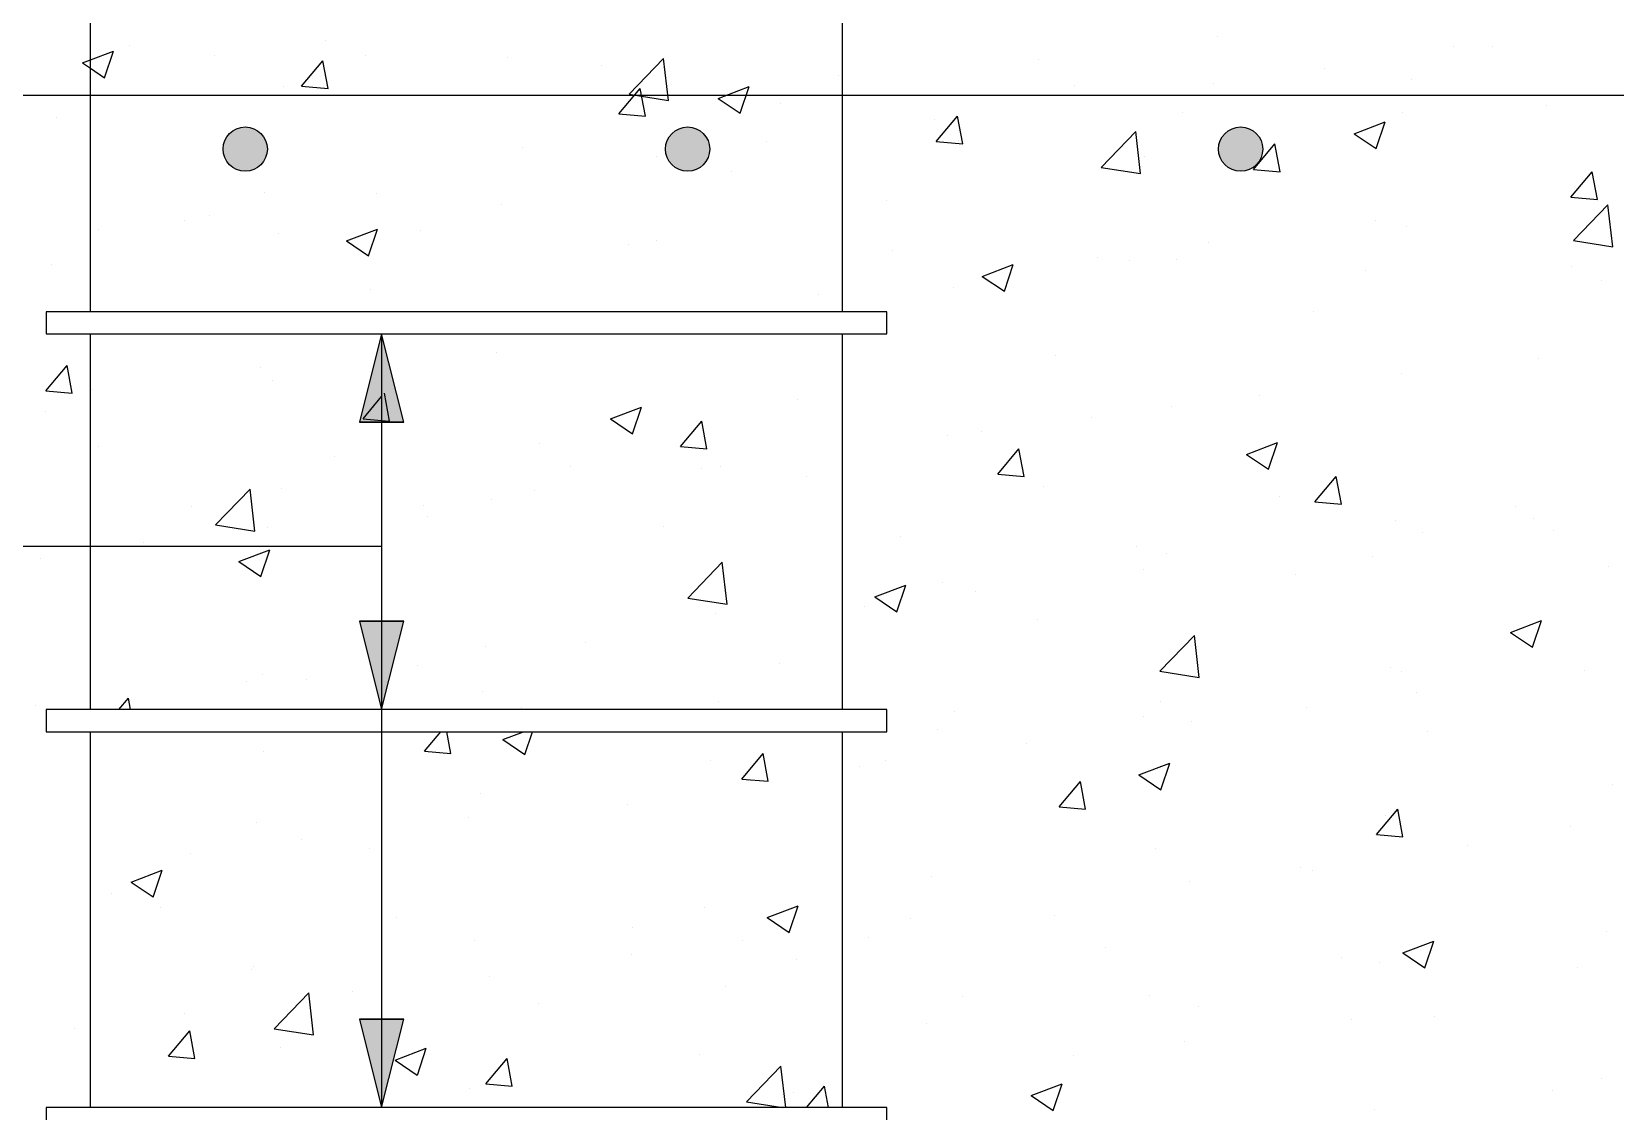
# Model space of a CAD drawing. Header units: millimetres. Extents: x 2071 to 2712, y 1262 to 1380.
# Drawn here: x 2228.822 to 2232.401, y 1360.471 to 1362.913 of the extents above; entities that cross this region are included whole.
import ezdxf

# ---------------------------------------------------------------- set-up
doc = ezdxf.new("R2010")
doc.units = ezdxf.units.MM
doc.layers.add('.pormenores', color=8, linetype='Continuous')

msp = doc.modelspace()

# ---------------------------------------------------------------- hatches: boundary and pattern name
at = {"layer": '.pormenores'}
h = msp.add_hatch(color=8, dxfattribs=at)
edge = h.paths.add_edge_path()
edge.add_arc((2229.30453, 1362.64777), 0.05, 0, 360)
h = msp.add_hatch(color=8, dxfattribs=at)
edge = h.paths.add_edge_path()
edge.add_arc((2230.30453, 1362.64777), 0.05, 0, 360)
h = msp.add_hatch(color=8, dxfattribs=at)
edge = h.paths.add_edge_path()
edge.add_arc((2231.55453, 1362.64777), 0.05, 0, 360)
for points in [[(2229.66285, 1362.02978), (2229.61285, 1362.22978), (2229.56285, 1362.02978)], [(2229.56285, 1361.57978), (2229.61285, 1361.37978), (2229.66285, 1361.57978)], [(2229.56285, 1360.67978), (2229.61285, 1360.47978), (2229.66285, 1360.67978)]]:
    msp.add_hatch(color=8, dxfattribs=at).paths.add_polyline_path(points)

# ---------------------------------------------------------------- linework, layer by layer
at = {"layer": '.pormenores', "color": 8}
for p, q in [((2228.95453, 1362.27978), (2228.95453, 1363.07978)), ((2230.65453, 1362.27978), (2230.65453, 1363.07978)), ((2229.04319, 1362.88167), (2229.04319, 1362.88167)), ((2229.48612, 1362.89234), (2229.48612, 1362.89234)), ((2231.50146, 1362.90322), (2231.50146, 1362.90322)), ((2232.03528, 1362.88066), (2232.03528, 1362.88066)), ((2232.12302, 1362.87971), (2232.12302, 1362.87971)), ((2228.93659, 1362.84248), (2228.95453, 1362.84936)), ((2228.93659, 1362.84248), (2228.95453, 1362.83037)), ((2228.95453, 1362.84936), (2229.0066, 1362.86935)), ((2228.98633, 1362.80892), (2229.00661, 1362.86935)), ((2229.23578, 1362.85938), (2229.23578, 1362.85938)), ((2229.43201, 1362.79), (2229.48022, 1362.84745)), ((2229.49178, 1362.78477), (2229.48022, 1362.84745)), ((2229.57701, 1362.85911), (2229.57701, 1362.85911)), ((2229.89661, 1362.8541), (2229.89661, 1362.8541)), ((2230.17225, 1362.77165), (2230.25014, 1362.85283)), ((2230.26119, 1362.75785), (2230.25015, 1362.85282)), ((2231.0981, 1362.85081), (2231.0981, 1362.85081)), ((2228.95453, 1362.83037), (2228.98633, 1362.80892)), ((2230.11084, 1362.83656), (2230.11084, 1362.83656)), ((2230.64466, 1362.814), (2230.64466, 1362.814)), ((2231.74429, 1362.82985), (2231.74429, 1362.82985)), ((2231.94177, 1362.80559), (2231.94177, 1362.80559)), ((2235.09712, 1362.76889), (2224.51285, 1362.76889)), ((2229.39151, 1362.79008), (2229.39151, 1362.79008)), ((2229.43201, 1362.79), (2229.49178, 1362.78477)), ((2230.14927, 1362.72725), (2230.19748, 1362.7847)), ((2230.17225, 1362.77165), (2230.26119, 1362.75786)), ((2230.20904, 1362.72201), (2230.19748, 1362.7847)), ((2230.37372, 1362.76239), (2230.44373, 1362.78927)), ((2230.42346, 1362.72883), (2230.44374, 1362.78926)), ((2231.17848, 1362.79145), (2231.17848, 1362.79145)), ((2231.49395, 1362.7969), (2231.49395, 1362.7969)), ((2231.7123, 1362.76889), (2231.7123, 1362.76889)), ((2230.37372, 1362.76239), (2230.42346, 1362.72884)), ((2230.51491, 1362.7507), (2230.51491, 1362.7507)), ((2231.42238, 1362.73061), (2231.42238, 1362.73061)), ((2231.9209, 1362.73135), (2231.9209, 1362.73135)), ((2232.24613, 1362.74634), (2232.24613, 1362.74634)), ((2228.87807, 1362.71967), (2228.87807, 1362.71967)), ((2230.14927, 1362.72725), (2230.20904, 1362.72202)), ((2230.8624, 1362.71375), (2230.8624, 1362.71375)), ((2230.86653, 1362.6645), (2230.91474, 1362.72195)), ((2230.9263, 1362.65926), (2230.91474, 1362.72194)), ((2231.81085, 1362.6823), (2231.88086, 1362.70918)), ((2231.86059, 1362.64874), (2231.88087, 1362.70917)), ((2230.48367, 1362.66389), (2230.48367, 1362.66389)), ((2230.86653, 1362.6645), (2230.9263, 1362.65927)), ((2230.91728, 1362.66659), (2230.91728, 1362.66659)), ((2231.23949, 1362.60613), (2231.31738, 1362.68731)), ((2231.32844, 1362.59233), (2231.31739, 1362.6873)), ((2231.58379, 1362.60174), (2231.632, 1362.6592)), ((2231.64356, 1362.59651), (2231.632, 1362.65919)), ((2231.81085, 1362.6823), (2231.86059, 1362.64875)), ((2229.93172, 1362.6506), (2229.93172, 1362.6506)), ((2230.23333, 1362.63093), (2230.23333, 1362.63093)), ((2231.33771, 1362.63124), (2231.33771, 1362.63124)), ((2230.40384, 1362.59618), (2230.40384, 1362.59618)), ((2231.23949, 1362.60613), (2231.32843, 1362.59234)), ((2231.58379, 1362.60174), (2231.64356, 1362.59652)), ((2232.30105, 1362.53899), (2232.34926, 1362.59645)), ((2232.36082, 1362.53375), (2232.34926, 1362.59644)), ((2229.34854, 1362.55049), (2229.34854, 1362.55049)), ((2229.60178, 1362.54779), (2229.60178, 1362.54779)), ((2229.88445, 1362.52121), (2229.88445, 1362.52121)), ((2230.75453, 1362.53114), (2230.75453, 1362.53114)), ((2232.30105, 1362.53899), (2232.36082, 1362.53376)), ((2232.30674, 1362.44061), (2232.38462, 1362.52179)), ((2232.39568, 1362.42681), (2232.38463, 1362.52178)), ((2229.16722, 1362.48513), (2229.16722, 1362.48513)), ((2229.22305, 1362.49793), (2229.22305, 1362.49793)), ((2231.85995, 1362.4853), (2231.85995, 1362.4853)), ((2228.97271, 1362.46497), (2228.97271, 1362.46497)), ((2229.37935, 1362.45719), (2229.37935, 1362.45719)), ((2229.53349, 1362.43986), (2229.60351, 1362.46673)), ((2229.58324, 1362.4063), (2229.60352, 1362.46673)), ((2229.70104, 1362.46257), (2229.70104, 1362.46257)), ((2231.92961, 1362.47269), (2231.92961, 1362.47269)), ((2229.53349, 1362.43986), (2229.58324, 1362.40631)), ((2230.17134, 1362.43103), (2230.17134, 1362.43103)), ((2230.23486, 1362.44002), (2230.23486, 1362.44002)), ((2230.76868, 1362.41746), (2230.76868, 1362.41746)), ((2231.48122, 1362.43544), (2231.48122, 1362.43544)), ((2232.30674, 1362.44061), (2232.39567, 1362.42682)), ((2228.86591, 1362.38678), (2228.86591, 1362.38678)), ((2230.97062, 1362.35977), (2231.04064, 1362.38665)), ((2231.02037, 1362.32621), (2231.04065, 1362.38664)), ((2231.23088, 1362.40248), (2231.23088, 1362.40248)), ((2231.3025, 1362.39491), (2231.3025, 1362.39491)), ((2231.41022, 1362.39772), (2231.41022, 1362.39772)), ((2231.83633, 1362.37236), (2231.83633, 1362.37236)), ((2232.30281, 1362.38139), (2232.30281, 1362.38139)), ((2230.97062, 1362.35977), (2231.02036, 1362.32622)), ((2232.37015, 1362.3498), (2232.37015, 1362.3498)), ((2229.58815, 1362.33093), (2229.58815, 1362.33093)), ((2230.59933, 1362.31934), (2230.59933, 1362.31934)), ((2230.90512, 1362.3337), (2230.90512, 1362.3337)), ((2230.75453, 1362.27978), (2228.85453, 1362.27978)), ((2228.85453, 1362.27978), (2228.85453, 1362.22978)), ((2230.75453, 1362.22978), (2230.75453, 1362.27978)), ((2231.71962, 1362.28128), (2231.71962, 1362.28128)), ((2228.85453, 1362.22978), (2230.75453, 1362.22978)), ((2228.95453, 1361.37978), (2228.95453, 1362.22978)), ((2229.61285, 1362.22978), (2229.61285, 1360.47978)), ((2230.65453, 1361.37978), (2230.65453, 1362.22978)), ((2228.8535, 1362.10056), (2228.90171, 1362.15801)), ((2228.91327, 1362.09533), (2228.90171, 1362.15801)), ((2229.87229, 1362.18831), (2229.87229, 1362.18831)), ((2231.13644, 1362.18118), (2231.13644, 1362.18118)), ((2232.22843, 1362.17404), (2232.22843, 1362.17404)), ((2229.33871, 1362.15337), (2229.33871, 1362.15337)), ((2229.36719, 1362.12429), (2229.36719, 1362.12429)), ((2231.91745, 1362.1398), (2231.91745, 1362.1398)), ((2228.8535, 1362.10056), (2228.91327, 1362.09533)), ((2228.95998, 1362.10351), (2228.95998, 1362.10351)), ((2229.57076, 1362.03781), (2229.61285, 1362.08798)), ((2229.63053, 1362.03257), (2229.61897, 1362.09526)), ((2231.59688, 1362.09089), (2231.59688, 1362.09089)), ((2228.85375, 1362.05388), (2228.85375, 1362.05388)), ((2230.1304, 1362.03724), (2230.20042, 1362.06412)), ((2230.18015, 1362.00368), (2230.20042, 1362.06411)), ((2230.55325, 1362.08107), (2230.55325, 1362.08107)), ((2231.39806, 1362.06482), (2231.39806, 1362.06482)), ((2229.57076, 1362.03781), (2229.61285, 1362.03413)), ((2229.61285, 1362.03413), (2229.63053, 1362.03258)), ((2230.1304, 1362.03724), (2230.18014, 1362.00369)), ((2230.28802, 1361.97506), (2230.33623, 1362.03251)), ((2230.34779, 1361.96982), (2230.33623, 1362.0325)), ((2231.21815, 1362.04103), (2231.21815, 1362.04103)), ((2229.97006, 1361.98097), (2229.97006, 1361.98097)), ((2230.89296, 1362.0008), (2230.89296, 1362.0008)), ((2230.96781, 1362.00807), (2230.96781, 1362.00807)), ((2231.56753, 1361.95715), (2231.63755, 1361.98403)), ((2231.61728, 1361.92359), (2231.63755, 1361.98402)), ((2228.97248, 1361.97413), (2228.97248, 1361.97413)), ((2229.5063, 1361.95158), (2229.5063, 1361.95158)), ((2230.28802, 1361.97506), (2230.34779, 1361.96983)), ((2231.00528, 1361.9123), (2231.05349, 1361.96976)), ((2231.06505, 1361.90707), (2231.05349, 1361.96975)), ((2231.56753, 1361.95715), (2231.61727, 1361.9236)), ((2230.04013, 1361.92902), (2230.04013, 1361.92902)), ((2230.33626, 1361.92493), (2230.33626, 1361.92493)), ((2230.37952, 1361.93039), (2230.37952, 1361.93039)), ((2231.00528, 1361.9123), (2231.06505, 1361.90708)), ((2231.72254, 1361.84955), (2231.77075, 1361.90701)), ((2231.78231, 1361.84432), (2231.77075, 1361.907)), ((2229.23759, 1361.79753), (2229.31548, 1361.87871)), ((2229.32653, 1361.78373), (2229.31548, 1361.8787)), ((2229.38688, 1361.88086), (2229.38688, 1361.88086)), ((2229.95753, 1361.87507), (2229.95753, 1361.87507)), ((2230.57395, 1361.90647), (2230.57395, 1361.90647)), ((2231.10777, 1361.88391), (2231.10777, 1361.88391)), ((2229.18333, 1361.83981), (2229.18333, 1361.83981)), ((2229.70719, 1361.84211), (2229.70719, 1361.84211)), ((2229.86013, 1361.85542), (2229.86013, 1361.85542)), ((2231.64159, 1361.86136), (2231.64159, 1361.86136)), ((2231.72254, 1361.84955), (2231.78231, 1361.84432)), ((2232.17541, 1361.8388), (2232.17541, 1361.8388)), ((2229.71715, 1361.81725), (2229.71715, 1361.81725)), ((2231.90529, 1361.80691), (2231.90529, 1361.80691)), ((2232.2157, 1361.81258), (2232.2157, 1361.81258)), ((2229.23759, 1361.79753), (2229.32653, 1361.78374)), ((2229.35503, 1361.7914), (2229.35503, 1361.7914)), ((2230.25097, 1361.7947), (2230.25097, 1361.7947)), ((2230.7848, 1361.77214), (2230.7848, 1361.77214)), ((2231.96536, 1361.77962), (2231.96536, 1361.77962)), ((2232.26152, 1361.78473), (2232.26152, 1361.78473)), ((2228.46748, 1361.74929), (2229.61285, 1361.74929)), ((2229.07564, 1361.75896), (2229.07564, 1361.75896)), ((2229.29018, 1361.71471), (2229.3602, 1361.74158)), ((2229.33992, 1361.68115), (2229.3602, 1361.74158)), ((2231.31862, 1361.74959), (2231.31862, 1361.74959)), ((2231.3859, 1361.73193), (2231.3859, 1361.73193)), ((2228.84159, 1361.72099), (2228.84159, 1361.72099)), ((2229.29018, 1361.71471), (2229.33992, 1361.68116)), ((2230.30483, 1361.63201), (2230.38272, 1361.71319)), ((2230.39377, 1361.61821), (2230.38272, 1361.71318)), ((2231.33381, 1361.69648), (2231.33381, 1361.69648)), ((2231.85244, 1361.72703), (2231.85244, 1361.72703)), ((2232.38626, 1361.70448), (2232.38626, 1361.70448)), ((2230.72731, 1361.63462), (2230.79733, 1361.6615)), ((2230.77705, 1361.60106), (2230.79733, 1361.66149)), ((2230.8808, 1361.66791), (2230.8808, 1361.66791)), ((2231.67833, 1361.68462), (2231.67833, 1361.68462)), ((2230.30483, 1361.63201), (2230.39377, 1361.61822)), ((2230.72731, 1361.63462), (2230.77705, 1361.60107)), ((2230.95508, 1361.64662), (2230.95508, 1361.64662)), ((2230.36736, 1361.5975), (2230.36736, 1361.5975)), ((2230.70474, 1361.61366), (2230.70474, 1361.61366)), ((2231.09515, 1361.58452), (2231.09515, 1361.58452)), ((2232.16444, 1361.55453), (2232.23446, 1361.58141)), ((2232.16444, 1361.55453), (2232.21418, 1361.52098)), ((2232.21418, 1361.52097), (2232.23446, 1361.5814)), ((2229.84797, 1361.52252), (2229.84797, 1361.52252)), ((2230.07319, 1361.53052), (2230.07319, 1361.53052)), ((2231.37207, 1361.46649), (2231.44996, 1361.54767)), ((2231.46101, 1361.45269), (2231.44997, 1361.54766)), ((2229.69446, 1361.48065), (2229.69446, 1361.48065)), ((2230.51196, 1361.48441), (2230.51196, 1361.48441)), ((2229.30735, 1361.44327), (2229.30735, 1361.44327)), ((2229.34287, 1361.45851), (2229.34287, 1361.45851)), ((2229.44412, 1361.4477), (2229.44412, 1361.4477)), ((2231.37207, 1361.46649), (2231.46101, 1361.4527)), ((2231.89313, 1361.47401), (2231.89313, 1361.47401)), ((2231.91795, 1361.46505), (2231.91795, 1361.46505)), ((2232.33137, 1361.46803), (2232.33137, 1361.46803)), ((2229.01861, 1361.37978), (2229.04046, 1361.40582)), ((2229.04526, 1361.37978), (2229.04046, 1361.40582)), ((2229.84117, 1361.42072), (2229.84117, 1361.42072)), ((2231.95264, 1361.41817), (2231.95264, 1361.41817)), ((2228.82943, 1361.38809), (2228.82943, 1361.38809)), ((2230.75453, 1361.37978), (2228.85453, 1361.37978)), ((2228.85453, 1361.37978), (2228.85453, 1361.32978)), ((2229.92878, 1361.38431), (2229.92878, 1361.38431)), ((2230.375, 1361.39816), (2230.375, 1361.39816)), ((2230.75453, 1361.32978), (2230.75453, 1361.37978)), ((2230.90882, 1361.37561), (2230.90882, 1361.37561)), ((2231.37374, 1361.39904), (2231.37374, 1361.39904)), ((2231.7023, 1361.38521), (2231.7023, 1361.38521)), ((2230.86864, 1361.33502), (2230.86864, 1361.33502)), ((2231.33476, 1361.36495), (2231.33476, 1361.36495)), ((2231.44264, 1361.35305), (2231.44264, 1361.35305)), ((2228.85453, 1361.32978), (2230.75453, 1361.32978)), ((2228.95453, 1360.47978), (2228.95453, 1361.32978)), ((2229.70951, 1361.28562), (2229.74657, 1361.32978)), ((2229.76928, 1361.28038), (2229.76017, 1361.32978)), ((2229.88708, 1361.31209), (2229.93318, 1361.32978)), ((2229.88708, 1361.31209), (2229.93683, 1361.27854)), ((2229.93683, 1361.27853), (2229.95403, 1361.32978)), ((2230.65453, 1360.47978), (2230.65453, 1361.32978)), ((2231.07075, 1361.30207), (2231.07075, 1361.30207)), ((2231.97646, 1361.3305), (2231.97646, 1361.3305)), ((2229.34559, 1361.2842), (2229.34559, 1361.2842)), ((2229.70951, 1361.28562), (2229.76928, 1361.28039)), ((2230.3552, 1361.26461), (2230.3552, 1361.26461)), ((2230.42677, 1361.22286), (2230.47498, 1361.28032)), ((2230.48655, 1361.21763), (2230.47498, 1361.28031)), ((2230.75158, 1361.26484), (2230.75158, 1361.26484)), ((2230.69201, 1361.25221), (2230.69201, 1361.25221)), ((2231.32421, 1361.232), (2231.39423, 1361.25888)), ((2231.32421, 1361.232), (2231.37396, 1361.19845)), ((2231.37396, 1361.19844), (2231.39424, 1361.25887)), ((2230.42677, 1361.22286), (2230.48654, 1361.21764)), ((2230.44167, 1361.21925), (2230.44167, 1361.21925)), ((2231.14403, 1361.16011), (2231.19224, 1361.21757)), ((2231.20381, 1361.15488), (2231.19224, 1361.21756)), ((2232.39441, 1361.21153), (2232.39441, 1361.21153)), ((2229.83581, 1361.18963), (2229.83581, 1361.18963)), ((2230.16839, 1361.16474), (2230.16839, 1361.16474)), ((2231.14403, 1361.16011), (2231.2038, 1361.15488)), ((2229.33071, 1361.12561), (2229.33071, 1361.12561)), ((2229.81012, 1361.1361), (2229.81012, 1361.1361)), ((2231.86129, 1361.09736), (2231.9095, 1361.15481)), ((2231.88097, 1361.14112), (2231.88097, 1361.14112)), ((2231.92107, 1361.09212), (2231.9095, 1361.15481)), ((2229.43139, 1361.08624), (2229.43139, 1361.08624)), ((2231.86129, 1361.09736), (2231.92106, 1361.09213)), ((2232.29986, 1361.1151), (2232.29986, 1361.1151)), ((2229.18105, 1361.05328), (2229.18105, 1361.05328)), ((2229.58521, 1361.06463), (2229.58521, 1361.06463)), ((2231.36158, 1361.06614), (2231.36158, 1361.06614)), ((2232.0683, 1361.07362), (2232.0683, 1361.07362)), ((2229.04686, 1360.98956), (2229.11688, 1361.01643)), ((2229.09661, 1360.956), (2229.11688, 1361.01643)), ((2231.68957, 1361.02376), (2231.68957, 1361.02376)), ((2231.71667, 1361.01499), (2231.71667, 1361.01499)), ((2229.04686, 1360.98956), (2229.0966, 1360.95601)), ((2230.85648, 1361.00212), (2230.85648, 1361.00212)), ((2231.43923, 1360.9908), (2231.43923, 1360.9908)), ((2229.00202, 1360.96453), (2229.00202, 1360.96453)), ((2229.11262, 1360.93227), (2229.11262, 1360.93227)), ((2229.64644, 1360.90972), (2229.64644, 1360.90972)), ((2230.34304, 1360.93171), (2230.34304, 1360.93171)), ((2230.48399, 1360.90947), (2230.55401, 1360.93635)), ((2230.48399, 1360.90947), (2230.53373, 1360.87592)), ((2230.53374, 1360.87591), (2230.55401, 1360.93634)), ((2230.80768, 1360.90766), (2230.80768, 1360.90766)), ((2231.13349, 1360.91489), (2231.13349, 1360.91489)), ((2230.18026, 1360.88717), (2230.18026, 1360.88717)), ((2232.38225, 1360.87863), (2232.38225, 1360.87863)), ((2229.82365, 1360.85674), (2229.82365, 1360.85674)), ((2230.42894, 1360.85779), (2230.42894, 1360.85779)), ((2230.71408, 1360.86461), (2230.71408, 1360.86461)), ((2231.24791, 1360.84206), (2231.24791, 1360.84206)), ((2231.92112, 1360.82938), (2231.99114, 1360.85626)), ((2231.97087, 1360.79582), (2231.99114, 1360.85625)), ((2229.32346, 1360.79795), (2229.32346, 1360.79795)), ((2230.1786, 1360.82484), (2230.1786, 1360.82484)), ((2230.5503, 1360.81478), (2230.5503, 1360.81478)), ((2231.78173, 1360.8195), (2231.78173, 1360.8195)), ((2231.86881, 1360.80822), (2231.86881, 1360.80822)), ((2231.92112, 1360.82938), (2231.97086, 1360.79583)), ((2229.31855, 1360.79272), (2229.31855, 1360.79272)), ((2229.85729, 1360.7754), (2229.85729, 1360.7754)), ((2232.31555, 1360.79695), (2232.31555, 1360.79695)), ((2229.37017, 1360.65789), (2229.44806, 1360.73907)), ((2229.45911, 1360.64409), (2229.44806, 1360.73906)), ((2229.54705, 1360.74169), (2229.54705, 1360.74169)), ((2230.39111, 1360.75284), (2230.39111, 1360.75284)), ((2230.92493, 1360.73029), (2230.92493, 1360.73029)), ((2231.34942, 1360.73325), (2231.34942, 1360.73325)), ((2229.16832, 1360.69183), (2229.16832, 1360.69183)), ((2229.96711, 1360.71468), (2229.96711, 1360.71468)), ((2231.45875, 1360.70773), (2231.45875, 1360.70773)), ((2228.91798, 1360.65887), (2228.91798, 1360.65887)), ((2229.37017, 1360.65789), (2229.45911, 1360.6441)), ((2230.84432, 1360.66923), (2230.84432, 1360.66923)), ((2231.80523, 1360.67921), (2231.80523, 1360.67921)), ((2231.99258, 1360.68518), (2231.99258, 1360.68518)), ((2229.131, 1360.59618), (2229.17921, 1360.65363)), ((2229.19078, 1360.59094), (2229.17921, 1360.65362)), ((2231.4265, 1360.62935), (2231.4265, 1360.62935)), ((2229.131, 1360.59618), (2229.19077, 1360.59095)), ((2229.38393, 1360.61457), (2229.38393, 1360.61457)), ((2229.64377, 1360.58694), (2229.71379, 1360.61382)), ((2229.64377, 1360.58694), (2229.69351, 1360.55339)), ((2229.69352, 1360.55338), (2229.71379, 1360.61381)), ((2229.84826, 1360.53342), (2229.89647, 1360.59088)), ((2229.90804, 1360.52819), (2229.89647, 1360.59087)), ((2230.33088, 1360.59882), (2230.33088, 1360.59882)), ((2231.17616, 1360.59639), (2231.17616, 1360.59639)), ((2230.43741, 1360.49237), (2230.5153, 1360.57355)), ((2230.52621, 1360.47978), (2230.5153, 1360.57354)), ((2229.81149, 1360.52384), (2229.81149, 1360.52384)), ((2229.84826, 1360.53342), (2229.90803, 1360.5282)), ((2230.54461, 1360.51324), (2230.54461, 1360.51324)), ((2230.57316, 1360.47978), (2230.61373, 1360.52813)), ((2230.62265, 1360.47978), (2230.61373, 1360.52812)), ((2231.0809, 1360.50685), (2231.15092, 1360.53373)), ((2231.13064, 1360.47329), (2231.15092, 1360.53372)), ((2232.25857, 1360.51843), (2232.25857, 1360.51843)), ((2232.37009, 1360.54574), (2232.37009, 1360.54574)), ((2230.75453, 1360.47978), (2228.85453, 1360.47978)), ((2228.85453, 1360.47978), (2228.85453, 1360.42978)), ((2230.43741, 1360.49237), (2230.5186, 1360.47978)), ((2230.75453, 1360.42978), (2230.75453, 1360.47978)), ((2231.0809, 1360.50685), (2231.13064, 1360.4733)), ((2231.85665, 1360.47533), (2231.85665, 1360.47533))]:
    msp.add_line(p, q, dxfattribs=at)
for points in [[(2229.66285, 1362.02978), (2229.61285, 1362.22978), (2229.56285, 1362.02978)], [(2229.56285, 1361.57978), (2229.61285, 1361.37978), (2229.66285, 1361.57978)], [(2229.56285, 1360.67978), (2229.61285, 1360.47978), (2229.66285, 1360.67978)]]:
    msp.add_lwpolyline(points, close=True, dxfattribs=at)
for points in [[(2229.66285, 1362.02978), (2229.56285, 1362.02978)], [(2229.56285, 1361.57978), (2229.66285, 1361.57978)], [(2229.56285, 1360.67978), (2229.66285, 1360.67978)]]:
    msp.add_lwpolyline(points, dxfattribs=at)
for centre in [(2229.30453, 1362.64777), (2230.30453, 1362.64777), (2231.55453, 1362.64777)]:
    msp.add_circle(centre, 0.05, dxfattribs=at)

doc.saveas('drawing.dxf')
